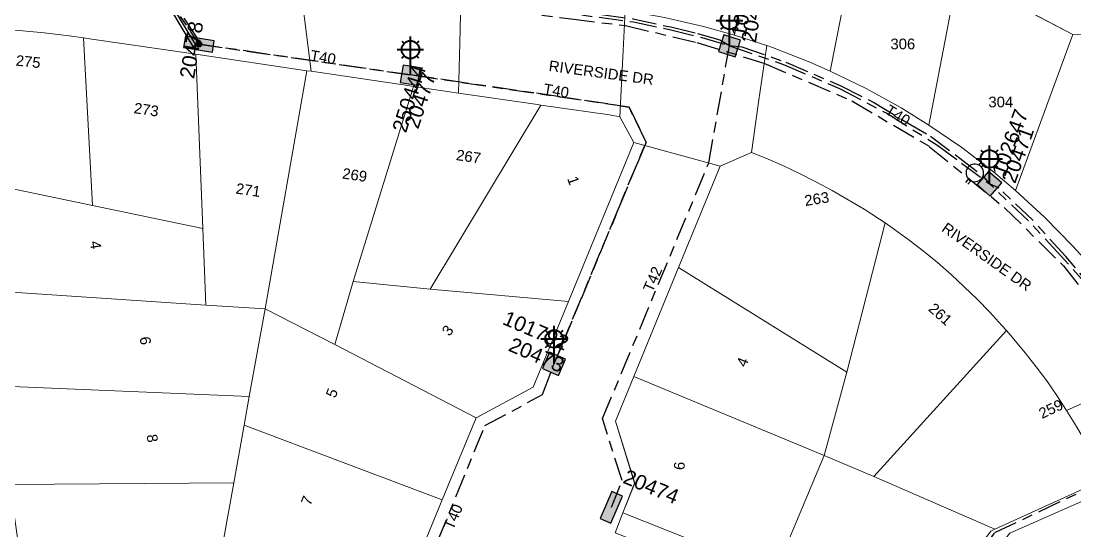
# Model space of a CAD drawing. Header units: metres. Extents: x 299140 to 300955, y 6226202 to 6227439.
# Drawn here: x 300373.7 to 300552.2, y 6226786 to 6226872.3 of the extents above; entities that cross this region are included whole.
import ezdxf
from ezdxf.enums import TextEntityAlignment as Align

# ---------------------------------------------------------------- set-up
doc = ezdxf.new("R2010")
doc.units = ezdxf.units.M
doc.linetypes.add('Cable Exist UG', pattern=[8.2, 4, -1.2, 1.8, -1.2])
doc.layers.get('0').update_dxf_attribs({"color": 6})
doc.layers.add('Cadastre Land Parcels_SP_EXT', color=9, linetype='Continuous', lineweight=5)
doc.layers.add('Cadastre Roads_SP_EXT', color=9, linetype='Continuous', lineweight=5)
for name, color, linetype in [('Duct_SP_EXT', 7, 'Continuous'), ('Equip_LV_EXT', 7, 'Continuous'), ('Equip_SL_EXT', 7, 'Continuous'), ('Equip_SP_SL_EXT', 7, 'Continuous'), ('Mains_HV_EXT', 7, 'Continuous'), ('Mains_LV_EXT', 7, 'Continuous'), ('Mains_SL_EXT', 7, 'Continuous'), ('SupportsUG_SP_LV_EXT', 7, 'Continuous'), ('SupportsUG_SP_LV_SL_EXT', 7, 'Continuous')]:
    doc.layers.add(name, color=color, linetype=linetype)
doc.styles.add('COLUMN_LABEL', font='arial.ttf')
doc.styles.add('iecARIAL', font='arial.ttf', dxfattribs={"height": 2})
doc.styles.add('POLE_LABEL', font='arial.ttf')
doc.styles.get("Standard").update_dxf_attribs({"font": 'arial.ttf'})

# ---------------------------------------------------------------- blocks, each defined once
blk = doc.blocks.new('COLUMN_EXT')
blk.add_hatch(color=256).paths.add_polyline_path([(-1.49, 1.48), (-1.49, -1.49), (1.48, -1.49), (1.48, 1.48)])
blk.add_lwpolyline([(-1.49, -1.49), (1.48, -1.49), (1.48, 1.48), (-1.49, 1.48)], close=True)
for tag, height, style, flags, p in [('ASSET_NUM', 2.5, 'COLUMN_LABEL', 8, (2, 2)), ('STRUCTURE_PLANT_NUMBER', 0.2, 'POLE_LABEL', 9, (1.81, 0.03)), ('STREET_CODE', 0.2, 'COLUMN_LABEL', 9, (1.81, -0.2))]:
    blk.add_attdef(tag, text='', height=height, dxfattribs=dict(style=style, flags=flags)).set_placement(p, align=Align.MIDDLE_LEFT)
at = {"flags": 9}
for tag, p in [('COLUMN_TYPE', (1.81, -0.4)), ('OWNED_BY', (1.81, -0.6)), ('STATE', (1.81, -0.8)), ('USAGE', (1.81, -1)), ('STREETNAME', (1.81, -1.6)), ('SUBURB', (1.81, -1.8)), ('LEGEND', (1.81, -1.2)), ('LOCATION', (1.81, -1.4)), ('NOTES', (1.81, -2))]:
    blk.add_attdef(tag, text='', height=0.2, dxfattribs=at).set_placement(p, align=Align.MIDDLE_LEFT)
at = {"flags": 1}
blk.add_attdef('Z', (1.81, -2.35), '', height=0.2, dxfattribs=at)
blk = doc.blocks.new('PILLAR_EXT')
blk.add_hatch(color=256).paths.add_polyline_path([(-2.475, 0.99), (-2.475, -0.99), (2.475, -0.99), (2.475, 0.99)])
blk.add_lwpolyline([(-2.475, -0.99), (2.475, -0.99), (2.475, 0.99), (-2.475, 0.99)], close=True)
at = {"style": 'iecARIAL', "flags": 8}
blk.add_attdef('ASSET_NUM', (1.5, 3.5), '', height=2.5, dxfattribs=at)
for tag, p, flags in [('OWNED_BY', (0, -0.2), 9), ('STATE', (0, -0.4), 9), ('SUPPORT_TYPE', (0, -0.6), 9), ('STREETNAME', (0, -1.8), 9), ('USAGE', (0, -0.8), 9), ('LEGEND', (0, -1), 9), ('LOCATION', (0, -1.2), 9), ('NOTES', (0, -1.4), 9), ('PARENT', (0, -1.6), 9), ('SUBURB', (0, -2), 1)]:
    blk.add_attdef(tag, p, '', height=0.2, dxfattribs=dict(flags=flags))
blk = doc.blocks.new('SL_LANTERN_EXT')
at = {"lineweight": 40}
for p, q in [((-1.46, 5.68), (-1.06, 5.28)), ((0, 1.97), (0, 6.47)), ((1.46, 5.68), (1.06, 5.28)), ((-2.25, 4.22), (2.25, 4.22)), ((-1.46, 2.76), (-1.06, 3.16)), ((0, 0), (0, 2.72)), ((1.46, 2.76), (1.06, 3.16))]:
    blk.add_line(p, q, dxfattribs=at)
blk.add_circle((0, 4.22), 1.5, dxfattribs=at)
at = {"style": 'iecARIAL', "flags": 8}
blk.add_attdef('ASSET_NUM', (1.5, 1.5), '', height=2.5, dxfattribs=at)
for tag, p, height, flags in [('OPERATING_VOLTAGE', (0.98, -1.65), 0.2, 9), ('ORIENTATION', (0.98, -1.85), 0.2, 9), ('CONSTRUCTED_VOLTAGE', (0.98, -0.65), 0.2, 9), ('CONTROL_TYPE', (0.98, -0.85), 0.2, 9), ('LANTERN_PURPOSE', (0.98, -1.05), 0.2, 9), ('LANTERN_TYPE', (0.98, -1.25), 0.2, 9), ('NO_PHASES', (0.98, -1.45), 0.2, 9), ('LNUMBER', (2.18, -3.25), 2.5, 8), ('OWNED_BY', (0.98, -2.05), 0.2, 9), ('STATE', (0.98, -2.25), 0.2, 9), ('USAGE', (0.98, -2.45), 0.2, 9), ('CEXIST', (0.98, -2.65), 0.2, 9), ('CNEW', (0.98, -2.85), 0.2, 9), ('CNUMBER', (0.98, -3.05), 0.2, 9), ('CREMOVE', (0.98, -3.25), 0.2, 9), ('CREPLACE', (0.98, -3.45), 0.2, 9), ('LKINGHEIGHT', (0.98, -3.65), 0.2, 9), ('LBRACKET', (0.98, -3.85), 0.2, 9), ('LBRACKETVOCAB', (0.98, -4.05), 0.2, 9), ('LCATEGORY', (0.98, -4.25), 0.2, 9), ('LCHARGE1', (0.98, -4.45), 0.2, 9), ('LCHARGE1PERCENT', (0.98, -4.65), 0.2, 9), ('LCHARGE2', (0.98, -4.85), 0.2, 9), ('LCHARGE2PERCENT', (0.98, -5.05), 0.2, 9), ('LCHARGE3', (0.98, -5.25), 0.2, 9), ('LCHARGE3PERCENT', (0.98, -5.45), 0.2, 9), ('LEXIST', (0.98, -5.65), 0.2, 9), ('LLAMP', (0.98, -5.85), 0.2, 9), ('LLAMPVOCAB', (0.98, -6.05), 0.2, 9), ('LMAST', (0.98, -6.25), 0.2, 9), ('LMASTVOCAB', (0.98, -6.45), 0.2, 9), ('LNEW', (0.98, -6.65), 0.2, 9), ('LANTNUMBER', (0.98, -6.85), 0.2, 9), ('LOUTREACH', (0.98, -7.25), 0.2, 9), ('LOUTREACHVOCAB', (0.98, -7.45), 0.2, 9), ('LRATECODE', (0.98, -7.65), 0.2, 9), ('LREMOVE', (0.98, -7.85), 0.2, 9), ('LREPLACE', (0.98, -8.05), 0.2, 9), ('LTYPE', (0.98, -8.25), 0.2, 9), ('LTYPEVOCAB', (0.98, -8.45), 0.2, 9), ('LEGEND', (0.98, -8.65), 0.2, 9), ('LOCATION', (0.98, -8.85), 0.2, 9), ('NOTES', (0.98, -9.05), 0.2, 9), ('STREETNAME', (0.98, -9.25), 0.2, 9), ('SUBURB', (0.98, -9.45), 0.2, 1)]:
    blk.add_attdef(tag, p, '', height=height, dxfattribs=dict(flags=flags))
blk = doc.blocks.new('LV_UG_LINKS_OPEN_EXT')
for p, q in [((-0.25, 1.47), (-0.25, 2.22)), ((0.25, 1.47), (0.25, 2.22)), ((-0.25, -1.47), (-0.25, -2.22)), ((0.25, -1.47), (0.25, -2.22))]:
    blk.add_line(p, q)
at = {"flags": 9}
for tag, p in [('ACTUAL_STATUS', (0, 0)), ('CONSTRUCTED_VOLTAGE', (0, -0.2)), ('OPERATING_VOLTAGE', (0, -0.6)), ('ORIENTATION', (0, -0.8)), ('STATE', (0, -1)), ('SWITCH_TYPE', (0, -1.2)), ('NO_PHASES', (0, -0.4)), ('USAGE', (0, -1.4)), ('NOTES', (0, -1.6))]:
    blk.add_attdef(tag, text='', height=0.2, dxfattribs=at).set_placement(p, align=Align.MIDDLE_LEFT)
at = {"flags": 1}
blk.add_attdef('Z', (0, 0), '', height=0.2, dxfattribs=at)
blk.add_wipeout([(-0.25, 1.47), (-0.43, 1.43), (-0.61, 1.36), (-0.77, 1.28), (-0.93, 1.17), (-1.07, 1.05), (-1.19, 0.9), (-1.29, 0.75), (-1.38, 0.58), (-1.44, 0.4), (-1.48, 0.22), (-1.49, 0.03), (-1.49, -0.16), (-1.45, -0.34), (-1.4, -0.52), (-1.32, -0.69), (-1.23, -0.85), (-1.11, -1), (-0.98, -1.13), (-0.83, -1.24), (-0.66, -1.34), (-0.49, -1.41), (-0.31, -1.46), (-0.13, -1.49), (0.06, -1.49), (0.25, -1.47), (0.43, -1.43), (0.61, -1.36), (0.77, -1.28), (0.93, -1.17), (1.07, -1.05), (1.19, -0.9), (1.29, -0.75), (1.38, -0.58), (1.44, -0.4), (1.48, -0.22), (1.49, -0.03), (1.49, 0.16), (1.45, 0.34), (1.4, 0.52), (1.32, 0.69), (1.23, 0.85), (1.11, 1), (0.98, 1.13), (0.83, 1.24), (0.66, 1.34), (0.49, 1.41), (0.31, 1.46), (0.13, 1.49), (-0.06, 1.49)])
blk.add_lwpolyline([(0, -1.49, 1), (0, 1.49, 1)], format="xyb", close=True)
blk = doc.blocks.new('CONNECTOR_NODE_EXT')
h = blk.add_hatch(color=256)
edge = h.paths.add_edge_path()
edge.add_arc((0, 0), 0.5, 0, 360)
blk.add_circle((0, 0), 0.5)
at = {"flags": 1}
blk.add_attdef('Z', (0, 0), '', height=0.2, dxfattribs=at)
at = {"flags": 9}
for tag, p in [('CONNECTOR_TYPE', (0, 0)), ('CONSTRUCTED_VOLTAGE', (0, -0.2)), ('OPERATING_VOLTAGE', (0, -0.6)), ('ORIENTATION', (0, -0.8)), ('SUBTYPE', (0, -1)), ('NO_PHASES', (0, -0.4)), ('USAGE', (0, -1.2)), ('NOTES', (0, -1.4))]:
    blk.add_attdef(tag, text='', height=0.2, dxfattribs=at).set_placement(p, align=Align.MIDDLE_LEFT)

msp = doc.modelspace()

# ---------------------------------------------------------------- linework, layer by layer
at = {"layer": 'Cadastre Land Parcels_SP_EXT', "linetype": 'Continuous'}
for points in [[(300498.6, 6226895.46), (300480.38, 6226903.68), (300479.16, 6226895.11), (300478.01, 6226887.18), (300476.06, 6226874.02), (300482.72, 6226872.86), (300489.3, 6226871.36), (300494.58, 6226869.89), (300498.6, 6226895.46)], [(300515.51, 6226887.83), (300498.6, 6226895.46), (300494.58, 6226869.89), (300500.03, 6226868.1), (300500.99, 6226867.78), (300507.29, 6226865.32), (300510.78, 6226863.8), (300515.51, 6226887.83)], [(300532.36, 6226880.23), (300515.51, 6226887.83), (300510.78, 6226863.8), (300516.85, 6226860.84), (300522.76, 6226857.57), (300527.47, 6226854.66), (300532.36, 6226880.23)], [(300551.85, 6226869.96), (300532.36, 6226880.23), (300527.47, 6226854.66), (300533.04, 6226850.84), (300538.41, 6226846.74), (300542.16, 6226843.59), (300551.85, 6226869.96)], [(300384.33, 6226869.42), (300381.91, 6226869.77), (300377.67, 6226870.25), (300373.42, 6226870.64), (300369.17, 6226870.95), (300364.91, 6226871.16), (300364.74, 6226871.16), (300361.3, 6226867.33), (300364.43, 6226845.53), (300385.84, 6226841.05), (300384.33, 6226869.42)], [(300403.32, 6226866.63), (300385.75, 6226869.22), (300384.33, 6226869.42), (300385.84, 6226841.05), (300404.51, 6226837.15), (300403.32, 6226866.63)], [(300565.46, 6226842.88), (300566.19, 6226845.61), (300566.48, 6226869.57), (300551.85, 6226869.96), (300542.16, 6226843.59), (300547.13, 6226839.02), (300551.86, 6226834.19), (300553.62, 6226832.26), (300565.46, 6226842.88)], [(300422.14, 6226863.86), (300403.32, 6226866.63), (300404.51, 6226837.15), (300405.04, 6226824.2), (300415.05, 6226823.54), (300422.14, 6226863.86)], [(300422.84, 6226863.76), (300422.14, 6226863.86), (300415.05, 6226823.54), (300426.85, 6226817.51), (300429.97, 6226828.16), (300440.2, 6226861.21), (300439.23, 6226861.35), (300422.84, 6226863.76)], [(300447.82, 6226860.08), (300440.2, 6226861.21), (300429.97, 6226828.16), (300443, 6226826.87), (300461.78, 6226858.03), (300461.18, 6226858.12), (300447.82, 6226860.08)], [(300475.11, 6226856.06), (300473.36, 6226856.38), (300461.78, 6226858.03), (300443, 6226826.87), (300466.43, 6226824.8), (300477.5, 6226851.7), (300475.11, 6226856.06)], [(300513.6, 6226812.85), (300520.04, 6226838.09), (300519.12, 6226838.72), (300516.49, 6226840.41), (300513.82, 6226842.03), (300511.1, 6226843.58), (300508.35, 6226845.06), (300505.55, 6226846.46), (300502.72, 6226847.79), (300499.86, 6226849.04), (300497.41, 6226850.03), (300492.13, 6226847.7), (300485.08, 6226830.54), (300513.6, 6226812.85)], [(300385.84, 6226841.05), (300364.43, 6226845.53), (300367.12, 6226826.72), (300405.04, 6226824.2), (300404.51, 6226837.15), (300385.84, 6226841.05)], [(300540.6, 6226819.89), (300539.85, 6226820.73), (300537.78, 6226822.98), (300535.66, 6226825.18), (300533.47, 6226827.31), (300531.22, 6226829.39), (300528.91, 6226831.39), (300526.54, 6226833.33), (300524.12, 6226835.19), (300521.65, 6226836.99), (300520.04, 6226838.09), (300513.6, 6226812.85), (300509.75, 6226798.71), (300518.12, 6226795.19), (300540.6, 6226819.89)], [(300509.75, 6226798.71), (300513.6, 6226812.85), (300485.08, 6226830.54), (300477.51, 6226812.13), (300509.75, 6226798.71)], [(300443, 6226826.87), (300429.97, 6226828.16), (300426.85, 6226817.51), (300450.78, 6226805.12), (300460.48, 6226810.32), (300466.43, 6226824.8), (300443, 6226826.87)], [(300405.04, 6226824.2), (300367.12, 6226826.72), (300369.45, 6226810.52), (300412.38, 6226808.7), (300415.05, 6226823.54), (300405.04, 6226824.2)], [(300426.85, 6226817.51), (300415.05, 6226823.54), (300412.38, 6226808.7), (300411.51, 6226803.89), (300445.07, 6226791.24), (300450.78, 6226805.12), (300426.85, 6226817.51)], [(300557.28, 6226794.75), (300557.1, 6226795.12), (300555.65, 6226798), (300554.11, 6226800.83), (300552.49, 6226803.62), (300550.8, 6226806.37), (300549.15, 6226808.88), (300547.42, 6226811.35), (300545.63, 6226813.76), (300543.77, 6226816.13), (300541.85, 6226818.44), (300540.6, 6226819.89), (300518.12, 6226795.19), (300538.64, 6226786.29), (300557.28, 6226794.75)], [(300509.75, 6226798.71), (300477.51, 6226812.13), (300474.4, 6226804.57), (300477.64, 6226794.05), (300475.65, 6226789.01), (300501.38, 6226778.84), (300509.75, 6226798.71)], [(300411.51, 6226803.89), (300412.38, 6226808.7), (300369.45, 6226810.52), (300371.83, 6226793.85), (300409.75, 6226794.09), (300411.51, 6226803.89)], [(300439.35, 6226777.33), (300445.07, 6226791.24), (300411.51, 6226803.89), (300409.75, 6226794.09), (300407.95, 6226784.11), (300439.35, 6226777.33)], [(300523.31, 6226766.29), (300524.8, 6226768.3), (300537.97, 6226785.96), (300538.64, 6226786.29), (300518.12, 6226795.19), (300509.75, 6226798.71), (300501.38, 6226778.84), (300475.65, 6226789.01), (300474.33, 6226785.66), (300499.92, 6226775.54), (300523.31, 6226766.29)], [(300407.18, 6226779.85), (300407.95, 6226784.11), (300409.75, 6226794.09), (300371.83, 6226793.85), (300374.37, 6226776.16), (300407.18, 6226779.85)], [(300568.06, 6226753.7), (300568.05, 6226753.81), (300567.8, 6226756.89), (300567.47, 6226759.95), (300567.05, 6226763), (300566.54, 6226766.04), (300565.96, 6226769.07), (300565.29, 6226772.08), (300564.54, 6226775.07), (300563.71, 6226778.04), (300562.8, 6226780.98), (300561.8, 6226783.9), (300560.73, 6226786.79), (300559.58, 6226789.65), (300558.45, 6226792.25), (300558.07, 6226793.06), (300541.15, 6226785.59), (300521.6, 6226760.8), (300514.15, 6226751.1), (300527.36, 6226751.74), (300568.06, 6226753.7)]]:
    msp.add_lwpolyline(points, close=True, dxfattribs=at)
msp.add_lwpolyline([(300538.09, 6226877.21), (300551.85, 6226869.96), (300566.48, 6226869.57), (300566.53, 6226870.19), (300566.8, 6226881.23)], dxfattribs=at)
at = {"layer": 'Cadastre Roads_SP_EXT', "linetype": 'Continuous'}
for points in [[(300373.42, 6226870.64), (300377.67, 6226870.25), (300381.91, 6226869.77), (300384.33, 6226869.42), (300385.75, 6226869.22), (300403.32, 6226866.63), (300422.14, 6226863.86), (300422.84, 6226863.76), (300420.55, 6226882.14), (300420.55, 6226882.14), (300410.33, 6226883.62), (300399.41, 6226885.2), (300388.42, 6226886.79), (300386.58, 6226887.04), (300384.24, 6226887.36), (300380.09, 6226887.85), (300375.93, 6226888.27), (300373.88, 6226888.43), (300371.76, 6226888.6)], [(300553.62, 6226832.26), (300551.86, 6226834.19), (300547.13, 6226839.02), (300542.16, 6226843.59), (300538.41, 6226846.74), (300533.04, 6226850.84), (300527.47, 6226854.66), (300522.76, 6226857.57), (300516.85, 6226860.84), (300510.78, 6226863.8), (300507.29, 6226865.32), (300500.99, 6226867.78), (300500.03, 6226868.1), (300498.64, 6226858.55), (300497.41, 6226850.03), (300497.41, 6226850.03), (300499.86, 6226849.04), (300502.72, 6226847.79), (300505.55, 6226846.46), (300508.35, 6226845.06), (300511.1, 6226843.58), (300513.82, 6226842.03), (300516.49, 6226840.41), (300519.12, 6226838.72), (300520.04, 6226838.09), (300521.65, 6226836.99), (300524.12, 6226835.19), (300526.54, 6226833.33), (300528.91, 6226831.39), (300531.22, 6226829.39), (300533.47, 6226827.31), (300535.66, 6226825.18), (300537.78, 6226822.98), (300539.85, 6226820.73), (300540.6, 6226819.89), (300541.85, 6226818.44), (300543.77, 6226816.13), (300545.63, 6226813.76), (300547.42, 6226811.35), (300549.15, 6226808.88), (300550.8, 6226806.37), (300567.33, 6226813.81)], [(300474.33, 6226785.66), (300475.65, 6226789.01), (300477.65, 6226794.05), (300474.4, 6226804.57), (300477.51, 6226812.13), (300485.08, 6226830.54), (300492.13, 6226847.7), (300486, 6226849.38), (300477.5, 6226851.7), (300466.43, 6226824.8), (300460.48, 6226810.32), (300450.78, 6226805.12), (300445.07, 6226791.24), (300439.35, 6226777.33)]]:
    msp.add_lwpolyline(points, dxfattribs=at)
msp.add_lwpolyline([(300476.06, 6226874.02), (300448.25, 6226878.08), (300448.03, 6226868.65), (300447.82, 6226860.08), (300461.18, 6226858.12), (300461.78, 6226858.03), (300473.36, 6226856.38), (300475.11, 6226856.06), (300475.58, 6226865), (300476.06, 6226874.02)], close=True, dxfattribs=at)
at = {"layer": 'Duct_SP_EXT'}
for p, q in [((300402.91, 6226867.98), (300393.62, 6226883.34)), ((300403.32, 6226868.23), (300394.03, 6226883.59)), ((300402.91, 6226867.98), (300403.11, 6226868.1)), ((300403.32, 6226868.23), (300403.11, 6226868.1))]:
    msp.add_line(p, q, dxfattribs=at)
at = {"layer": 'Mains_LV_EXT', "linetype": 'Cable Exist UG'}
for points in [[(300445.08, 6226897.96), (300442.72, 6226882.17), (300447.28, 6226876.16), (300477.45, 6226872.12), (300483.75, 6226870.8), (300489, 6226869.46), (300493.69, 6226868.07)], [(300393.21, 6226884.17), (300403.86, 6226868.35)], [(300439.65, 6226863.11), (300403.86, 6226868.35)], [(300473.7, 6226789.97), (300475.51, 6226794.48), (300472.21, 6226804.98), (300490.21, 6226848.29), (300493.69, 6226868.07)], [(300464, 6226814.24), (300479.58, 6226851.78), (300476.7, 6226857.67), (300439.65, 6226863.12)], [(300441.95, 6226759.93), (300438.02, 6226768.99), (300452.3, 6226803.79), (300462.03, 6226809.04), (300464, 6226814.24)]]:
    msp.add_lwpolyline(points, dxfattribs=at)
at = {"layer": 'Mains_SL_EXT', "linetype": 'Cable Exist UG'}
for points in [[(300445.08, 6226897.96), (300445.38, 6226896.06), (300443.24, 6226882.22), (300447.66, 6226876.61), (300477.39, 6226872.65), (300484, 6226871.2), (300488.28, 6226870.16), (300492.09, 6226869.08), (300493.71, 6226868.14)], [(300403.86, 6226868.35), (300403.57, 6226869.42), (300396.37, 6226880.13), (300397.77, 6226879.93), (300399.01, 6226883.23)], [(300403.86, 6226868.35), (300439.66, 6226863.2)], [(300439.66, 6226863.21), (300445.54, 6226862.35), (300461.05, 6226860.09), (300473.75, 6226858.2), (300476.7, 6226857.67), (300479.58, 6226851.78), (300464, 6226814.24)], [(300441.95, 6226759.93), (300438.02, 6226768.99), (300452.3, 6226803.79), (300462.03, 6226809.04), (300464, 6226814.24)], [(300574.01, 6226796.42), (300557.03, 6226794.39), (300538.54, 6226785.62), (300526.37, 6226769.19), (300524.62, 6226764.96)]]:
    msp.add_lwpolyline(points, dxfattribs=at)

# ---------------------------------------------------------------- block references
at = {"layer": 'Equip_SL_EXT'}
msp.add_blockref('CONNECTOR_NODE_EXT', (300403.86, 6226868.35), dxfattribs=at)
at = {"layer": 'Equip_SP_SL_EXT'}
ref = msp.add_blockref('SL_LANTERN_EXT', (300493.71, 6226868.14), dxfattribs=at)
ref.add_attrib('ASSET_NUM', '102646', dxfattribs={"layer": '0', "height": 2.5, "rotation": 80.549, "style": 'iecARIAL'}).set_placement((300495.21, 6226869.64), align=Align.MIDDLE_LEFT)
ref = msp.add_blockref('SL_LANTERN_EXT', (300439.66, 6226863.2), dxfattribs=at)
ref.add_attrib('ASSET_NUM', '250444', dxfattribs={"layer": '0', "height": 2.5, "rotation": 72.8843, "style": 'iecARIAL'}).set_placement((300441.16, 6226864.7), align=Align.MIDDLE_RIGHT)
ref = msp.add_blockref('SL_LANTERN_EXT', (300537.71, 6226844.72), dxfattribs=at)
ref.add_attrib('ASSET_NUM', '102647', dxfattribs={"layer": '0', "height": 2.5, "rotation": 70.0426, "style": 'iecARIAL'}).set_placement((300539.21, 6226846.22), align=Align.MIDDLE_LEFT)
ref = msp.add_blockref('SL_LANTERN_EXT', (300464, 6226814.24), dxfattribs=at)
ref.add_attrib('ASSET_NUM', '101792', dxfattribs={"layer": '0', "height": 2.5, "rotation": 336.724, "style": 'iecARIAL'}).set_placement((300465.5, 6226815.74), align=Align.BOTTOM_RIGHT)
at = {"layer": 'SupportsUG_SP_LV_EXT'}
ref = msp.add_blockref('PILLAR_EXT', (300403.86, 6226868.35), dxfattribs=dict(at, rotation=350.8948366513944))
ref.add_attrib('ASSET_NUM', '20478', dxfattribs={"layer": '0', "height": 2.5, "rotation": 80.5909, "style": 'iecARIAL'}).set_placement((300405.36, 6226871.85), align=Align.BOTTOM_RIGHT)
ref = msp.add_blockref('PILLAR_EXT', (300473.7, 6226789.97), dxfattribs=dict(at, rotation=66.75986015005068))
ref.add_attrib('ASSET_NUM', '20474', dxfattribs={"layer": '0', "height": 2.5, "rotation": 337.5392, "style": 'iecARIAL'}).set_placement((300475.2, 6226793.47), align=Align.BOTTOM_LEFT)
at = {"layer": 'SupportsUG_SP_LV_SL_EXT'}
ref = msp.add_blockref('COLUMN_EXT', (300493.69, 6226868.07), dxfattribs=dict(at, rotation=161.7832498703127))
ref.add_attrib('ASSET_NUM', '20472', dxfattribs={"layer": '0', "height": 2.5, "rotation": 81.2292, "style": 'COLUMN_LABEL'}).set_placement((300495.69, 6226868.82), align=Align.TOP_LEFT)
ref = msp.add_blockref('COLUMN_EXT', (300439.65, 6226863.11), dxfattribs=dict(at, rotation=350.608921617056))
ref.add_attrib('ASSET_NUM', '20477', dxfattribs={"layer": '0', "height": 2.5, "rotation": 71.7038, "style": 'COLUMN_LABEL'}).set_placement((300441.65, 6226863.86), align=Align.TOP_RIGHT)
ref = msp.add_blockref('COLUMN_EXT', (300537.71, 6226844.72), dxfattribs=dict(at, rotation=138.8430200750992))
ref.add_attrib('ASSET_NUM', '20471', dxfattribs={"layer": '0', "height": 2.5, "rotation": 70.308, "style": 'COLUMN_LABEL'}).set_placement((300539.71, 6226845.47), align=Align.TOP_LEFT)
ref = msp.add_blockref('COLUMN_EXT', (300464, 6226814.24), dxfattribs=dict(at, rotation=246.6878101882369))
ref.add_attrib('ASSET_NUM', '20473', dxfattribs={"layer": '0', "height": 2.5, "rotation": 336.724, "style": 'COLUMN_LABEL'}).set_placement((300466, 6226814.99), align=Align.TOP_RIGHT)

# ---------------------------------------------------------------- texts
at = {"layer": 'Cadastre Land Parcels_SP_EXT'}
for s, p in [('306', (300520.96, 6226867.49)), ('304', (300537.55, 6226857.67))]:
    msp.add_text(s, height=1.8, dxfattribs=at).set_placement(p)
for s, rotation, p in [('275', 353.9249, (300372.77, 6226864.73)), ('273', 351.59, (300392.75, 6226856.69)), ('267', 351.73, (300447.32, 6226848.75)), ('269', 351.66, (300428.04, 6226845.63)), ('1', 288.9, (300466.2, 6226845.64)), ('271', 351.68, (300410.01, 6226843.08)), ('263', 9.107, (300506.56, 6226840.95)), ('4', 278.4, (300385.39, 6226834.93)), ('261', 318.5, (300527.24, 6226823.37)), ('3', 51.69, (300446.25, 6226818.8)), ('6', 278.4, (300393.81, 6226818.73)), ('4', 67.85, (300496.48, 6226813.56)), ('5', 67.85, (300426.94, 6226808.33)), ('259', 25.43, (300546.62, 6226804.9)), ('8', 278.4, (300394.98, 6226802.21)), ('6', 85.43, (300486.06, 6226796.22)), ('7', 67.85, (300422.73, 6226790.13))]:
    msp.add_text(s, height=1.8, rotation=rotation, dxfattribs=at).set_placement(p)
at = {"layer": 'Cadastre Roads_SP_EXT'}
for rotation, p in [(352.3229, (300463.02, 6226863.83)), (324.537, (300529.48, 6226836.83))]:
    msp.add_text('RIVERSIDE DR', height=1.8, rotation=rotation, dxfattribs=at).set_placement(p)
at = {"layer": 'Mains_LV_EXT'}
for s, rotation, p in [('T40', 350.5433, (300422.6, 6226865.61)), ('T40', 350.3855, (300462.08, 6226859.94)), ('T40', 328.8876, (300519.89, 6226856.68)), ('T42', 66.7121, (300480.66, 6226826.24)), ('T40', 66.7602, (300446.9, 6226786.02))]:
    msp.add_text(s, height=1.8, rotation=rotation, dxfattribs=at).set_placement(p)

# ---------------------------------------------------------------- next in the draw order: block references
at = {"layer": 'Equip_LV_EXT', "rotation": 322.1646774870675}
msp.add_blockref('LV_UG_LINKS_OPEN_EXT', (300535.25, 6226846.56), dxfattribs=at)

# ---------------------------------------------------------------- next in the draw order: linework, layer by layer
at = {"layer": 'Mains_HV_EXT', "linetype": 'Cable Exist UG'}
msp.add_lwpolyline([(300448.64, 6226874.95), (300466.9, 6226872.62), (300476.1, 6226871.49), (300488.19, 6226868.64), (300499.52, 6226865.15), (300514.4, 6226858.78), (300527.6, 6226851), (300540.23, 6226840.73), (300550.28, 6226830.81), (300558.81, 6226819.84), (300565.28, 6226810.35), (300569.64, 6226801.97), (300575.96, 6226787.53), (300579.97, 6226772.63), (300582.22, 6226758.88), (300582.67, 6226752.12), (300582.41, 6226742.52), (300578.8, 6226700.74), (300589.78, 6226684.67), (300600.51, 6226683.82), (300602.83, 6226676.98)], dxfattribs=at)
at = {"layer": 'Mains_LV_EXT', "linetype": 'Cable Exist UG'}
for points in [[(300493.69, 6226868.07), (300502.84, 6226864.91), (300512.34, 6226860.84), (300520.34, 6226856.65), (300529, 6226851.2), (300533, 6226848.22), (300537.71, 6226844.72)], [(300564.81, 6226813.91), (300554.54, 6226827.23), (300549.86, 6226832.49), (300544.36, 6226838.43), (300537.71, 6226844.72)]]:
    msp.add_lwpolyline(points, dxfattribs=at)
at = {"layer": 'Mains_SL_EXT', "linetype": 'Cable Exist UG'}
for points in [[(300493.71, 6226868.14), (300495.77, 6226867.88), (300503.22, 6226865.33), (300512.55, 6226861.29), (300518.28, 6226858.42), (300523.59, 6226855.2), (300527.74, 6226852.78), (300532.47, 6226849.23), (300536.53, 6226846.11), (300537.71, 6226844.72)], [(300574.01, 6226796.42), (300573.39, 6226798.59), (300565.24, 6226814.01), (300557.57, 6226824.23), (300550.67, 6226832.4), (300545.05, 6226838.55), (300539.35, 6226843.96), (300537.71, 6226844.72)]]:
    msp.add_lwpolyline(points, dxfattribs=at)

doc.saveas('drawing.dxf')
